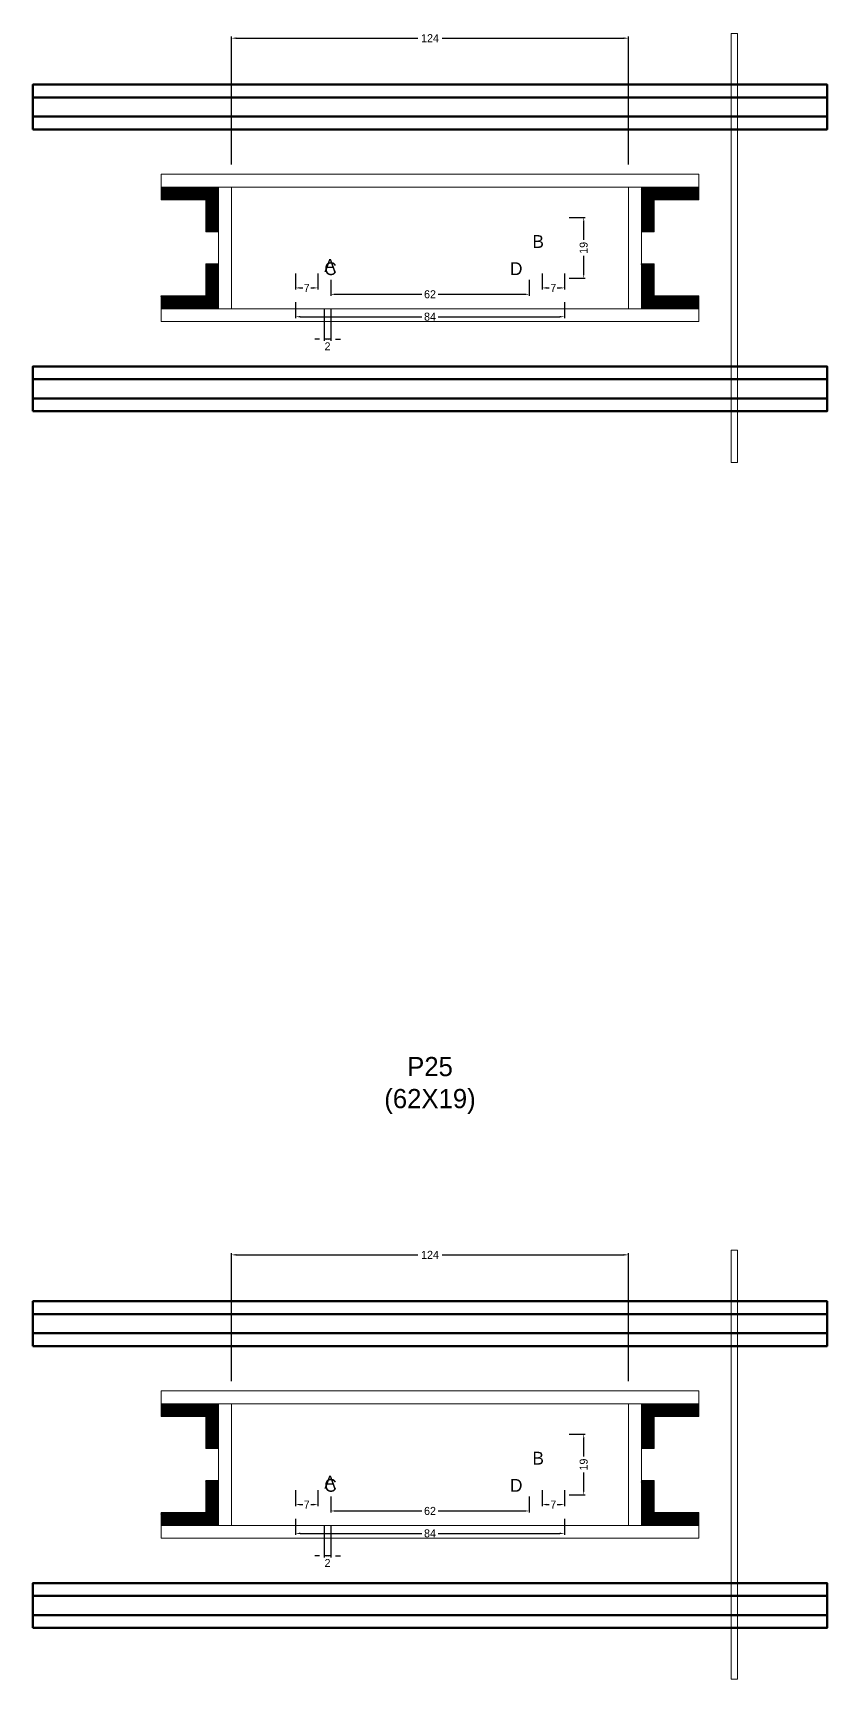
# Model space of a CAD drawing. Header units: centimetres. Extents: x -12000 to 4115, y -10266 to 2668.
# Drawn here: x -124 to 124, y -4107 to -3593 of the extents above; entities that cross this region are included whole.
import ezdxf

# ---------------------------------------------------------------- set-up
doc = ezdxf.new("R2010")
doc.units = ezdxf.units.CM
for name, color, linetype in [('COTA', 241, 'Continuous'), ('GRAVATA', 224, 'Continuous'), ('Hachura', 251, 'Continuous'), ('NOMENCLATURA', 7, 'Continuous'), ('SARRAFO', 251, 'Continuous')]:
    doc.layers.add(name, color=color, linetype=linetype)
doc.dimstyles.new('cotax2', dxfattribs={"dimtxt": 2.5, "dimasz": 1.5, "dimexe": 0.5, "dimexo": 0.5, "dimgap": 0.5, "dimtad": 1, "dimcen": 2.5, "dimazin": 3, "dimtfac": 1, "dimtmove": 0, "dimatfit": 3})

# ---------------------------------------------------------------- blocks, each defined once
blk = doc.blocks.new('_CLOSEDFILLED')
at = {"color": 0, "linetype": 'BYBLOCK'}
blk.add_solid([(-1, 0.16), (0, 0), (-1, -0.16)], dxfattribs=at)
blk = doc.blocks.new('*D274')
for p, q in [((-42, -3677), (-42, -3682)), ((42, -3677), (42, -3682)), ((-40.5, -3681.5), (-2.5, -3681.5)), ((2.5, -3681.5), (40.5, -3681.5))]:
    blk.add_line(p, q)
at = {"layer": 'Defpoints'}
for p in [(-42, -3676.5), (42, -3676.5), (-42, -3681.5)]:
    blk.add_point(p, dxfattribs=at)
at = {"layer": 'COTA', "xscale": 1.5, "yscale": 1.5, "rotation": 180}
blk.add_blockref('_CLOSEDFILLED', (-42, -3681.5), dxfattribs=at)
at = {"layer": 'COTA', "xscale": 1.5, "yscale": 1.5}
blk.add_blockref('_CLOSEDFILLED', (42, -3681.5), dxfattribs=at)
at = {"layer": 'COTA', "insert": (0, -3681.5), "char_height": 2.5, "attachment_point": 5}
blk.add_mtext('84', dxfattribs=at)
blk = doc.blocks.new('*D275')
for p, q in [((-31, -3670), (-31, -3675)), ((31, -3670), (31, -3675)), ((-29.5, -3674.5), (-2.5, -3674.5)), ((2.5, -3674.5), (29.5, -3674.5))]:
    blk.add_line(p, q)
at = {"layer": 'Defpoints'}
for p in [(-31, -3669.5), (31, -3669.5), (-31, -3674.5)]:
    blk.add_point(p, dxfattribs=at)
at = {"layer": 'COTA', "xscale": 1.5, "yscale": 1.5, "rotation": 180}
blk.add_blockref('_CLOSEDFILLED', (-31, -3674.5), dxfattribs=at)
at = {"layer": 'COTA', "xscale": 1.5, "yscale": 1.5}
blk.add_blockref('_CLOSEDFILLED', (31, -3674.5), dxfattribs=at)
at = {"layer": 'COTA', "insert": (0, -3674.5), "char_height": 2.5, "attachment_point": 5}
blk.add_mtext('62', dxfattribs=at)
blk = doc.blocks.new('*D276')
for p, q in [((43.5, -3650.5), (48.5, -3650.5)), ((48, -3657.5), (48, -3652)), ((48, -3668), (48, -3662.5)), ((43.5, -3669.5), (48.5, -3669.5))]:
    blk.add_line(p, q)
at = {"layer": 'Defpoints'}
for p in [(43, -3650.5), (43, -3669.5), (48, -3669.5)]:
    blk.add_point(p, dxfattribs=at)
at = {"layer": 'COTA', "xscale": 1.5, "yscale": 1.5}
for p, rotation in [((48, -3650.5), 90), ((48, -3669.5), 270)]:
    blk.add_blockref('_CLOSEDFILLED', p, dxfattribs=dict(at, rotation=rotation))
at = {"layer": 'COTA', "insert": (48, -3660), "char_height": 2.5, "attachment_point": 5, "rotation": 90}
blk.add_mtext('19', dxfattribs=at)
blk = doc.blocks.new('*D277')
for p, q in [((-42, -3668), (-42, -3673)), ((-35, -3668), (-35, -3673)), ((-40.5, -3672.5), (-39.75, -3672.5)), ((-37.25, -3672.5), (-36.5, -3672.5))]:
    blk.add_line(p, q)
at = {"layer": 'Defpoints'}
for p in [(-42, -3667.5), (-35, -3667.5), (-42, -3672.5)]:
    blk.add_point(p, dxfattribs=at)
at = {"layer": 'COTA', "xscale": 1.5, "yscale": 1.5, "rotation": 180}
blk.add_blockref('_CLOSEDFILLED', (-42, -3672.5), dxfattribs=at)
at = {"layer": 'COTA', "xscale": 1.5, "yscale": 1.5}
blk.add_blockref('_CLOSEDFILLED', (-35, -3672.5), dxfattribs=at)
at = {"layer": 'COTA', "insert": (-38.5, -3672.5), "char_height": 2.5, "attachment_point": 5}
blk.add_mtext('7', dxfattribs=at)
blk = doc.blocks.new('*D278')
for p, q in [((35, -3668), (35, -3673)), ((42, -3668), (42, -3673)), ((36.5, -3672.5), (37.25, -3672.5)), ((39.75, -3672.5), (40.5, -3672.5))]:
    blk.add_line(p, q)
at = {"layer": 'Defpoints'}
for p in [(35, -3667.5), (42, -3667.5), (35, -3672.5)]:
    blk.add_point(p, dxfattribs=at)
at = {"layer": 'COTA', "xscale": 1.5, "yscale": 1.5, "rotation": 180}
blk.add_blockref('_CLOSEDFILLED', (35, -3672.5), dxfattribs=at)
at = {"layer": 'COTA', "xscale": 1.5, "yscale": 1.5}
blk.add_blockref('_CLOSEDFILLED', (42, -3672.5), dxfattribs=at)
at = {"layer": 'COTA', "insert": (38.5, -3672.5), "char_height": 2.5, "attachment_point": 5}
blk.add_mtext('7', dxfattribs=at)
blk = doc.blocks.new('*D279')
for p, q in [((-62, -3634), (-62, -3594)), ((-60.5, -3594.5), (-3.75, -3594.5)), ((3.75, -3594.5), (60.5, -3594.5)), ((62, -3634), (62, -3594))]:
    blk.add_line(p, q)
at = {"layer": 'Defpoints'}
for p in [(-62, -3594.5), (-62, -3634.5), (62, -3634.5)]:
    blk.add_point(p, dxfattribs=at)
at = {"layer": 'COTA', "xscale": 1.5, "yscale": 1.5, "rotation": 180}
blk.add_blockref('_CLOSEDFILLED', (-62, -3594.5), dxfattribs=at)
at = {"layer": 'COTA', "xscale": 1.5, "yscale": 1.5}
blk.add_blockref('_CLOSEDFILLED', (62, -3594.5), dxfattribs=at)
at = {"layer": 'COTA', "insert": (0, -3594.5), "char_height": 2.5, "attachment_point": 5}
blk.add_mtext('124', dxfattribs=at)
blk = doc.blocks.new('*D300')
for p, q in [((-42, -4057), (-42, -4062)), ((-40.5, -4061.5), (-2.5, -4061.5)), ((2.5, -4061.5), (40.5, -4061.5)), ((42, -4057), (42, -4062))]:
    blk.add_line(p, q)
at = {"layer": 'Defpoints'}
for p in [(-42, -4056.5), (42, -4056.5), (-42, -4061.5)]:
    blk.add_point(p, dxfattribs=at)
at = {"layer": 'COTA', "xscale": 1.5, "yscale": 1.5, "rotation": 180}
blk.add_blockref('_CLOSEDFILLED', (-42, -4061.5), dxfattribs=at)
at = {"layer": 'COTA', "xscale": 1.5, "yscale": 1.5}
blk.add_blockref('_CLOSEDFILLED', (42, -4061.5), dxfattribs=at)
at = {"layer": 'COTA', "insert": (0, -4061.5), "char_height": 2.5, "attachment_point": 5}
blk.add_mtext('84', dxfattribs=at)
blk = doc.blocks.new('*D301')
for p, q in [((-31, -4050), (-31, -4055)), ((31, -4050), (31, -4055)), ((-29.5, -4054.5), (-2.5, -4054.5)), ((2.5, -4054.5), (29.5, -4054.5))]:
    blk.add_line(p, q)
at = {"layer": 'Defpoints'}
for p in [(-31, -4049.5), (31, -4049.5), (-31, -4054.5)]:
    blk.add_point(p, dxfattribs=at)
at = {"layer": 'COTA', "xscale": 1.5, "yscale": 1.5, "rotation": 180}
blk.add_blockref('_CLOSEDFILLED', (-31, -4054.5), dxfattribs=at)
at = {"layer": 'COTA', "xscale": 1.5, "yscale": 1.5}
blk.add_blockref('_CLOSEDFILLED', (31, -4054.5), dxfattribs=at)
at = {"layer": 'COTA', "insert": (0, -4054.5), "char_height": 2.5, "attachment_point": 5}
blk.add_mtext('62', dxfattribs=at)
blk = doc.blocks.new('*D302')
for p, q in [((43.5, -4030.5), (48.5, -4030.5)), ((48, -4037.5), (48, -4032)), ((48, -4048), (48, -4042.5)), ((43.5, -4049.5), (48.5, -4049.5))]:
    blk.add_line(p, q)
at = {"layer": 'Defpoints'}
for p in [(43, -4030.5), (43, -4049.5), (48, -4049.5)]:
    blk.add_point(p, dxfattribs=at)
at = {"layer": 'COTA', "xscale": 1.5, "yscale": 1.5}
for p, rotation in [((48, -4030.5), 90), ((48, -4049.5), 270)]:
    blk.add_blockref('_CLOSEDFILLED', p, dxfattribs=dict(at, rotation=rotation))
at = {"layer": 'COTA', "insert": (48, -4040), "char_height": 2.5, "attachment_point": 5, "rotation": 90}
blk.add_mtext('19', dxfattribs=at)
blk = doc.blocks.new('*D303')
for p, q in [((-42, -4048), (-42, -4053)), ((-35, -4048), (-35, -4053)), ((-40.5, -4052.5), (-39.75, -4052.5)), ((-37.25, -4052.5), (-36.5, -4052.5))]:
    blk.add_line(p, q)
at = {"layer": 'Defpoints'}
for p in [(-42, -4047.5), (-35, -4047.5), (-42, -4052.5)]:
    blk.add_point(p, dxfattribs=at)
at = {"layer": 'COTA', "xscale": 1.5, "yscale": 1.5, "rotation": 180}
blk.add_blockref('_CLOSEDFILLED', (-42, -4052.5), dxfattribs=at)
at = {"layer": 'COTA', "xscale": 1.5, "yscale": 1.5}
blk.add_blockref('_CLOSEDFILLED', (-35, -4052.5), dxfattribs=at)
at = {"layer": 'COTA', "insert": (-38.5, -4052.5), "char_height": 2.5, "attachment_point": 5}
blk.add_mtext('7', dxfattribs=at)
blk = doc.blocks.new('*D304')
for p, q in [((35, -4048), (35, -4053)), ((42, -4048), (42, -4053)), ((36.5, -4052.5), (37.25, -4052.5)), ((39.75, -4052.5), (40.5, -4052.5))]:
    blk.add_line(p, q)
at = {"layer": 'Defpoints'}
for p in [(35, -4047.5), (42, -4047.5), (35, -4052.5)]:
    blk.add_point(p, dxfattribs=at)
at = {"layer": 'COTA', "xscale": 1.5, "yscale": 1.5, "rotation": 180}
blk.add_blockref('_CLOSEDFILLED', (35, -4052.5), dxfattribs=at)
at = {"layer": 'COTA', "xscale": 1.5, "yscale": 1.5}
blk.add_blockref('_CLOSEDFILLED', (42, -4052.5), dxfattribs=at)
at = {"layer": 'COTA', "insert": (38.5, -4052.5), "char_height": 2.5, "attachment_point": 5}
blk.add_mtext('7', dxfattribs=at)
blk = doc.blocks.new('*D305')
for p, q in [((-62, -4014), (-62, -3974)), ((62, -4014), (62, -3974)), ((-60.5, -3974.5), (-3.75, -3974.5)), ((3.75, -3974.5), (60.5, -3974.5))]:
    blk.add_line(p, q)
at = {"layer": 'Defpoints'}
for p in [(-62, -3974.5), (-62, -4014.5), (62, -4014.5)]:
    blk.add_point(p, dxfattribs=at)
at = {"layer": 'COTA', "xscale": 1.5, "yscale": 1.5, "rotation": 180}
blk.add_blockref('_CLOSEDFILLED', (-62, -3974.5), dxfattribs=at)
at = {"layer": 'COTA', "xscale": 1.5, "yscale": 1.5}
blk.add_blockref('_CLOSEDFILLED', (62, -3974.5), dxfattribs=at)
at = {"layer": 'COTA', "insert": (0, -3974.5), "char_height": 2.5, "attachment_point": 5}
blk.add_mtext('124', dxfattribs=at)

msp = doc.modelspace()

# ---------------------------------------------------------------- hatches: boundary and pattern name
at = {"layer": 'SARRAFO'}
h = msp.add_hatch(dxfattribs=at)
h.set_pattern_fill('SOLID', scale=2)
h.paths.add_polyline_path([(-84, -3645), (-70, -3645), (-70, -3641), (-84, -3641)])
h = msp.add_hatch(dxfattribs=at)
h.set_pattern_fill('SOLID', scale=2)
h.paths.add_polyline_path([(-70, -3655), (-66, -3655), (-66, -3641), (-70, -3641)])
h = msp.add_hatch(dxfattribs=at)
h.set_pattern_fill('SOLID', scale=2)
h.paths.add_polyline_path([(66, -3655), (70, -3655), (70, -3641), (66, -3641)])
h = msp.add_hatch(dxfattribs=at)
h.set_pattern_fill('SOLID', scale=2)
h.paths.add_polyline_path([(70, -3645), (84, -3645), (84, -3641), (70, -3641)])
h = msp.add_hatch(dxfattribs=at)
h.set_pattern_fill('SOLID', scale=2)
h.paths.add_polyline_path([(-70, -3679), (-66, -3679), (-66, -3665), (-70, -3665)])
h = msp.add_hatch(dxfattribs=at)
h.set_pattern_fill('SOLID', scale=2)
h.paths.add_polyline_path([(66, -3679), (70, -3679), (70, -3665), (66, -3665)])
h = msp.add_hatch(dxfattribs=at)
h.set_pattern_fill('SOLID', scale=2)
h.paths.add_polyline_path([(-84, -3679), (-70, -3679), (-70, -3675), (-84, -3675)])
h = msp.add_hatch(dxfattribs=at)
h.set_pattern_fill('SOLID', scale=2)
h.paths.add_polyline_path([(70, -3679), (84, -3679), (84, -3675), (70, -3675)])
h = msp.add_hatch(dxfattribs=at)
h.set_pattern_fill('SOLID', scale=2)
h.paths.add_polyline_path([(-84, -4025), (-70, -4025), (-70, -4021), (-84, -4021)])
h = msp.add_hatch(dxfattribs=at)
h.set_pattern_fill('SOLID', scale=2)
h.paths.add_polyline_path([(-70, -4035), (-66, -4035), (-66, -4021), (-70, -4021)])
h = msp.add_hatch(dxfattribs=at)
h.set_pattern_fill('SOLID', scale=2)
h.paths.add_polyline_path([(66, -4035), (70, -4035), (70, -4021), (66, -4021)])
h = msp.add_hatch(dxfattribs=at)
h.set_pattern_fill('SOLID', scale=2)
h.paths.add_polyline_path([(70, -4025), (84, -4025), (84, -4021), (70, -4021)])
h = msp.add_hatch(dxfattribs=at)
h.set_pattern_fill('SOLID', scale=2)
h.paths.add_polyline_path([(-70, -4059), (-66, -4059), (-66, -4045), (-70, -4045)])
h = msp.add_hatch(dxfattribs=at)
h.set_pattern_fill('SOLID', scale=2)
h.paths.add_polyline_path([(66, -4059), (70, -4059), (70, -4045), (66, -4045)])
h = msp.add_hatch(dxfattribs=at)
h.set_pattern_fill('SOLID', scale=2)
h.paths.add_polyline_path([(-84, -4059), (-70, -4059), (-70, -4055), (-84, -4055)])
h = msp.add_hatch(dxfattribs=at)
h.set_pattern_fill('SOLID', scale=2)
h.paths.add_polyline_path([(70, -4059), (84, -4059), (84, -4055), (70, -4055)])

# ---------------------------------------------------------------- linework, layer by layer
at = {"layer": 'GRAVATA', "lineweight": 50}
for points in [[(-124, -3623), (124, -3623), (124, -3609), (-124, -3609)], [(-124, -3619), (124, -3619), (124, -3613), (-124, -3613)], [(-124, -3711), (124, -3711), (124, -3697), (-124, -3697)], [(-124, -3707), (124, -3707), (124, -3701), (-124, -3701)], [(-124, -4003), (124, -4003), (124, -3989), (-124, -3989)], [(-124, -3999), (124, -3999), (124, -3993), (-124, -3993)], [(-124, -4091), (124, -4091), (124, -4077), (-124, -4077)], [(-124, -4087), (124, -4087), (124, -4081), (-124, -4081)]]:
    msp.add_lwpolyline(points, close=True, dxfattribs=at)
at = {"layer": 'Hachura', "lineweight": 13}
for points in [[(94, -3727), (96, -3727), (96, -3593), (94, -3593)], [(94, -4107), (96, -4107), (96, -3973), (94, -3973)]]:
    msp.add_lwpolyline(points, close=True, dxfattribs=at)
at = {"layer": 'Hachura', "lineweight": 18}
for points in [[(-84, -3641), (84, -3641), (84, -3637), (-84, -3637)], [(-66, -3679), (-62, -3679), (-62, -3641), (-66, -3641)], [(62, -3679), (66, -3679), (66, -3641), (62, -3641)], [(-84, -3683), (84, -3683), (84, -3679), (-84, -3679)], [(-84, -4021), (84, -4021), (84, -4017), (-84, -4017)], [(-66, -4059), (-62, -4059), (-62, -4021), (-66, -4021)], [(62, -4059), (66, -4059), (66, -4021), (62, -4021)], [(-84, -4063), (84, -4063), (84, -4059), (-84, -4059)]]:
    msp.add_lwpolyline(points, close=True, dxfattribs=at)
at = {"layer": 'SARRAFO', "lineweight": 13}
for points in [[(-84, -3645), (-70, -3645), (-70, -3641), (-84, -3641)], [(-70, -3655), (-66, -3655), (-66, -3641), (-70, -3641)], [(66, -3655), (70, -3655), (70, -3641), (66, -3641)], [(70, -3645), (84, -3645), (84, -3641), (70, -3641)], [(-70, -3679), (-66, -3679), (-66, -3665), (-70, -3665)], [(66, -3679), (70, -3679), (70, -3665), (66, -3665)], [(-84, -3679), (-70, -3679), (-70, -3675), (-84, -3675)], [(70, -3679), (84, -3679), (84, -3675), (70, -3675)], [(-84, -4025), (-70, -4025), (-70, -4021), (-84, -4021)], [(-70, -4035), (-66, -4035), (-66, -4021), (-70, -4021)], [(66, -4035), (70, -4035), (70, -4021), (66, -4021)], [(70, -4025), (84, -4025), (84, -4021), (70, -4021)], [(-70, -4059), (-66, -4059), (-66, -4045), (-70, -4045)], [(66, -4059), (70, -4059), (70, -4045), (66, -4045)], [(-84, -4059), (-70, -4059), (-70, -4055), (-84, -4055)], [(70, -4059), (84, -4059), (84, -4055), (70, -4055)]]:
    msp.add_lwpolyline(points, close=True, dxfattribs=at)

# ---------------------------------------------------------------- texts
at = {"layer": 'NOMENCLATURA'}
for s, p in [('B', (32, -3660)), ('A', (-33, -3667.5)), ('C', (-33, -3668.5)), ('D', (25, -3668.5)), ('B', (32, -4040)), ('A', (-33, -4047.5)), ('C', (-33, -4048.5)), ('D', (25, -4048.5))]:
    msp.add_text(s, height=4, dxfattribs=at).set_placement(p)
at = {"layer": 'NOMENCLATURA', "insert": (0, -3930.5), "char_height": 6, "attachment_point": 8}
msp.add_mtext('P25\\P(62X19)', dxfattribs=at)

# ---------------------------------------------------------------- dimensions: what is measured, and where the dimension line sits
at = {"layer": 'COTA'}
for base, p1, p2, picture, middle in [((-62, -3594.5), (-62, -3634.5), (62, -3634.5), '*D279', (0, -3594.5)), ((-42, -3672.5), (-42, -3667.5), (-35, -3667.5), '*D277', (-38.5, -3672.5)), ((-31, -3674.5), (-31, -3669.5), (31, -3669.5), '*D275', (0, -3674.5)), ((35, -3672.5), (35, -3667.5), (42, -3667.5), '*D278', (38.5, -3672.5)), ((-42, -3681.5), (-42, -3676.5), (42, -3676.5), '*D274', (0, -3681.5)), ((-62, -3974.5), (-62, -4014.5), (62, -4014.5), '*D305', (0, -3974.5)), ((-42, -4052.5), (-42, -4047.5), (-35, -4047.5), '*D303', (-38.5, -4052.5)), ((-31, -4054.5), (-31, -4049.5), (31, -4049.5), '*D301', (0, -4054.5)), ((35, -4052.5), (35, -4047.5), (42, -4047.5), '*D304', (38.5, -4052.5)), ((-42, -4061.5), (-42, -4056.5), (42, -4056.5), '*D300', (0, -4061.5))]:
    dim = msp.add_linear_dim(base=base, p1=p1, p2=p2, dimstyle='cotax2', dxfattribs=at)
    dim.commit()
    dim.dimension.update_dxf_attribs({"geometry": picture, "text_midpoint": middle})
for base, p1, p2, picture, middle in [((48, -3669.5), (43, -3669.5), (43, -3650.5), '*D276', (48, -3660)), ((48, -4049.5), (43, -4049.5), (43, -4030.5), '*D302', (48, -4040))]:
    dim = msp.add_linear_dim(base=base, p1=p1, p2=p2, angle=90, dimstyle='cotax2', dxfattribs=at)
    dim.commit()
    dim.dimension.update_dxf_attribs({"geometry": picture, "text_midpoint": middle})
for base, p1, p2 in [((-31, -3688.5), (-31, -3678.5), (-33, -3678.5)), ((-31, -4068.5), (-31, -4058.5), (-33, -4058.5))]:
    msp.add_linear_dim(base=base, p1=p1, p2=p2, dimstyle='cotax2', dxfattribs=at).render()

doc.saveas('drawing.dxf')
